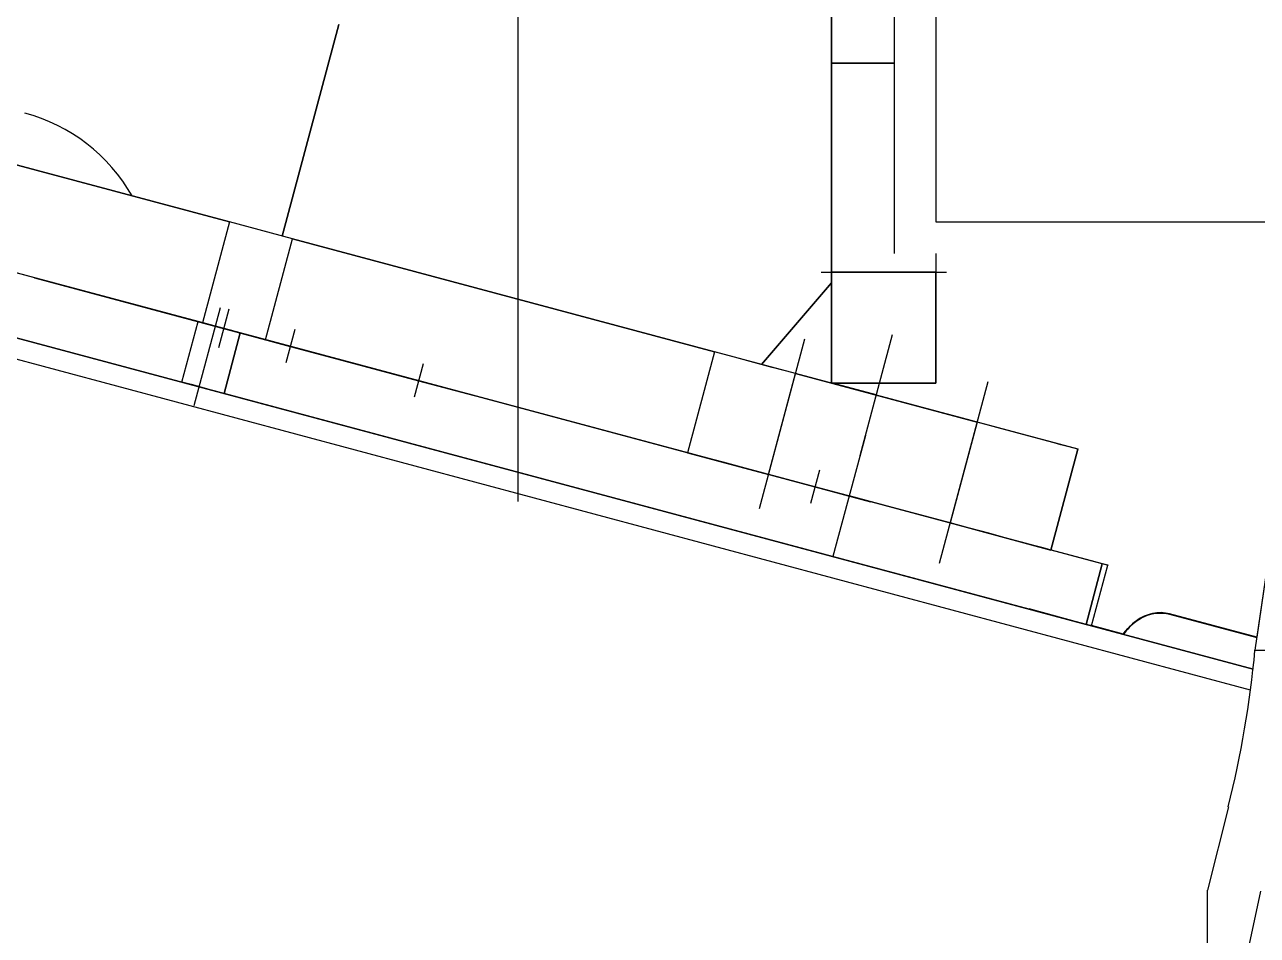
# Model space of a CAD drawing. Extents: x 39751 to 116307, y -36149 to -14965.
# Drawn here: x 92142.8 to 92260.8, y -20747.4 to -20660.1 of the extents above; entities that cross this region are included whole.
import ezdxf

# ---------------------------------------------------------------- set-up
doc = ezdxf.new("R2010")
doc.units = 0
doc.header["$LTSCALE"] = 1500
doc.linetypes.add('DASHDOT', pattern=[25.4, 12.7, -6.35, 0, -6.35])
doc.linetypes.add('PHANTOM', pattern=[0.95, 0.76, -0.05, 0.02, -0.05, 0.02, -0.05])
doc.layers.add('01', color=7, linetype='Continuous')
doc.layers.add('confinea', color=3, linetype='Continuous')

# ---------------------------------------------------------------- blocks, each defined once
blk = doc.blocks.new('A$C4E333B14')
at = {"color": 0, "linetype": 'DASHDOT', "ltscale": 0.339619}
blk.add_line((110.67, 716.96), (110.67, 852.81), dxfattribs=at)
at = {"color": 0, "ltscale": 0.122096}
for p, q in [((140.67, 737.88), (140.67, 786.71)), ((140.67, 786.71), (140.67, 737.88))]:
    blk.add_line(p, q, dxfattribs=at)
at = {"color": 0, "ltscale": 0.019398}
blk.add_line((140.67, 766.69), (140.67, 758.93), dxfattribs=at)
at = {"color": 0, "linetype": 'PHANTOM', "ltscale": 0.064947}
blk.add_line((146.66, 766.69), (146.66, 740.71), dxfattribs=at)
at = {"color": 0, "ltscale": 0.003354}
blk.add_line((140.67, 763.72), (140.67, 762.38), dxfattribs=at)
at = {"color": 0, "ltscale": 0.052406}
for p, q in [((93.49, 762.63), (88.06, 742.38)), ((88.06, 742.38), (93.49, 762.63)), ((88.06, 742.38), (93.49, 762.63))]:
    blk.add_line(p, q, dxfattribs=at)
at = {"color": 0, "ltscale": 0.00294}
blk.add_line((140.67, 762.38), (140.67, 761.2), dxfattribs=at)
at = {"color": 0, "ltscale": 0.002412}
blk.add_line((140.67, 761.2), (140.67, 760.24), dxfattribs=at)
at = {"color": 0, "ltscale": 0.001792}
blk.add_line((140.67, 760.24), (140.67, 759.52), dxfattribs=at)
at = {"color": 0, "ltscale": 0.001104}
blk.add_line((140.67, 759.52), (140.67, 759.08), dxfattribs=at)
at = {"color": 0, "ltscale": 0.000372314}
blk.add_line((140.67, 759.08), (140.67, 758.93), dxfattribs=at)
at = {"color": 0, "ltscale": 0.05}
blk.add_line((140.67, 738.93), (140.67, 758.93), dxfattribs=at)
at = {"color": 0, "ltscale": 0.015}
for p, q in [((140.67, 758.93), (146.67, 758.93)), ((78.46, 728.38), (80.02, 734.18)), ((78.46, 728.38), (80.02, 734.18)), ((82.5, 727.3), (84.05, 733.1)), ((84.05, 733.1), (82.5, 727.3)), ((166.6, 710.98), (165.05, 705.18)), ((165.05, 705.18), (166.6, 710.98)), ((165.57, 705.04), (167.13, 710.84))]:
    blk.add_line(p, q, dxfattribs=at)
at = {"color": 0, "ltscale": 0.014999}
blk.add_line((146.66, 758.93), (140.67, 758.93), dxfattribs=at)
blk.add_line((146.66, 758.93), (140.67, 758.93), dxfattribs=at)
at = {"color": 0, "ltscale": 0.000241089}
blk.add_line((140.67, 758.93), (140.67, 758.83), dxfattribs=at)
at = {"color": 0, "ltscale": 0.000720215}
blk.add_line((140.67, 758.83), (140.67, 758.55), dxfattribs=at)
at = {"color": 0, "ltscale": 0.001192}
blk.add_line((140.67, 758.55), (140.67, 758.07), dxfattribs=at)
at = {"color": 0, "ltscale": 0.001653}
blk.add_line((140.67, 758.07), (140.67, 757.41), dxfattribs=at)
at = {"color": 0, "ltscale": 0.135205}
for p, q in [((83.02, 743.73), (30.78, 757.73)), ((30.78, 757.73), (83.02, 743.73))]:
    blk.add_line(p, q, dxfattribs=at)
at = {"color": 0, "ltscale": 0.002098}
blk.add_line((140.67, 757.41), (140.67, 756.57), dxfattribs=at)
at = {"color": 0, "ltscale": 0.002522}
blk.add_line((140.67, 756.57), (140.67, 755.56), dxfattribs=at)
at = {"color": 0, "ltscale": 0.002923}
blk.add_line((140.67, 755.56), (140.67, 754.39), dxfattribs=at)
at = {"color": 0, "ltscale": 0.003296}
blk.add_line((140.67, 754.39), (140.67, 753.07), dxfattribs=at)
at = {"color": 0, "ltscale": 0.003635}
blk.add_line((140.67, 753.07), (140.67, 751.62), dxfattribs=at)
at = {"color": 0, "ltscale": 0.003941}
blk.add_line((140.67, 751.62), (140.67, 750.04), dxfattribs=at)
at = {"color": 0, "ltscale": 0.004208}
blk.add_line((140.67, 750.04), (140.67, 748.36), dxfattribs=at)
at = {"color": 0, "ltscale": 0.004436}
blk.add_line((140.67, 748.36), (140.67, 746.58), dxfattribs=at)
at = {"color": 0, "ltscale": 0.135206}
blk.add_line((80.43, 734.07), (28.19, 748.07), dxfattribs=at)
blk.add_line((80.43, 734.07), (28.19, 748.07), dxfattribs=at)
at = {"color": 0, "ltscale": 0.114682}
blk.add_line((80.02, 734.18), (35.71, 746.05), dxfattribs=at)
blk.add_line((80.02, 734.18), (35.71, 746.05), dxfattribs=at)
at = {"color": 0, "ltscale": 0.00462}
blk.add_line((140.67, 746.58), (140.67, 744.74), dxfattribs=at)
at = {"color": 0, "ltscale": 0.025}
for p, q in [((83.02, 743.73), (80.43, 734.07)), ((83.02, 743.73), (80.43, 734.07)), ((86.46, 732.45), (89.05, 742.11)), ((86.46, 732.45), (89.05, 742.11)), ((150.67, 738.93), (140.67, 738.93)), ((150.67, 738.93), (140.67, 738.93)), ((129.48, 731.28), (126.89, 721.62)), ((129.48, 731.28), (126.89, 721.62)), ((134.63, 719.55), (137.22, 729.21)), ((134.63, 719.55), (137.22, 729.21)), ((140.67, 728.28), (150.67, 728.28)), ((140.67, 728.28), (150.67, 728.28)), ((150.67, 728.28), (140.67, 728.28)), ((140.67, 728.28), (150.67, 728.28)), ((154.61, 724.55), (152.02, 714.89)), ((154.61, 724.55), (152.02, 714.89)), ((164.27, 721.96), (154.61, 724.55)), ((161.68, 712.3), (164.27, 721.96)), ((164.27, 721.96), (161.68, 712.3)), ((152.02, 714.89), (161.68, 712.3))]:
    blk.add_line(p, q, dxfattribs=at)
at = {"color": 0, "ltscale": 0.00645}
blk.add_line((85.51, 743.06), (83.02, 743.73), dxfattribs=at)
at = {"color": 0, "ltscale": 0.015615}
for p, q in [((89.05, 742.11), (83.02, 743.73)), ((80.43, 734.07), (86.46, 732.45))]:
    blk.add_line(p, q, dxfattribs=at)
at = {"color": 0, "ltscale": 0.00476}
blk.add_line((140.67, 744.74), (140.67, 742.83), dxfattribs=at)
at = {"color": 0, "ltscale": 0.009165}
blk.add_line((89.05, 742.11), (85.51, 743.06), dxfattribs=at)
at = {"color": 0, "ltscale": 0.004854}
blk.add_line((140.67, 742.83), (140.67, 740.89), dxfattribs=at)
at = {"color": 0, "ltscale": 0.13}
for p, q in [((101.13, 728.52), (50.9, 741.98)), ((139.08, 718.35), (88.85, 731.81))]:
    blk.add_line(p, q, dxfattribs=at)
at = {"color": 0, "ltscale": 0.104629}
for p, q in [((129.48, 731.28), (89.05, 742.11)), ((89.05, 742.11), (129.48, 731.28))]:
    blk.add_line(p, q, dxfattribs=at)
at = {"color": 0, "ltscale": 0.0049}
blk.add_line((140.67, 740.89), (140.67, 738.93), dxfattribs=at)
at = {"color": 0, "ltscale": 0.004453}
blk.add_line((150.67, 740.71), (150.67, 738.93), dxfattribs=at)
blk.add_line((150.67, 740.71), (150.67, 738.93), dxfattribs=at)
at = {"color": 0, "linetype": 'DASHDOT', "ltscale": 0.030001}
blk.add_line((139.67, 738.93), (151.67, 738.93), dxfattribs=at)
at = {"color": 0, "ltscale": 0.026621}
for p, q in [((140.67, 738.93), (140.67, 728.28)), ((140.67, 738.93), (140.67, 728.28)), ((150.67, 728.28), (150.67, 738.93)), ((150.67, 738.93), (150.67, 728.28))]:
    blk.add_line(p, q, dxfattribs=at)
at = {"color": 0, "ltscale": 0.363802}
for p, q in [((181.04, 700.9), (40.47, 738.56)), ((40.47, 738.56), (181.04, 700.9))]:
    blk.add_line(p, q, dxfattribs=at)
at = {"color": 0, "ltscale": 0.030923}
blk.add_line((76.31, 735.17), (64.36, 738.38), dxfattribs=at)
at = {"color": 0, "ltscale": 0.095169}
blk.add_line((64.36, 738.38), (101.13, 728.52), dxfattribs=at)
at = {"color": 0, "ltscale": 0.025704}
for p, q in [((133.97, 730.08), (140.67, 737.88)), ((140.67, 737.88), (133.97, 730.08))]:
    blk.add_line(p, q, dxfattribs=at)
at = {"color": 0, "ltscale": 0.023985}
for p, q in [((140.67, 737.88), (140.67, 728.28)), ((140.67, 737.88), (140.67, 728.28)), ((140.67, 728.28), (140.67, 737.88)), ((140.67, 737.88), (140.67, 728.28))]:
    blk.add_line(p, q, dxfattribs=at)
at = {"color": 0, "ltscale": 0.360416}
blk.add_line((180.79, 698.89), (41.54, 736.21), dxfattribs=at)
blk.add_line((180.79, 698.89), (41.54, 736.21), dxfattribs=at)
at = {"color": 0, "linetype": 'DASHDOT', "ltscale": 0.024268}
blk.add_line((79.65, 726.15), (82.16, 735.53), dxfattribs=at)
at = {"color": 0, "linetype": 'DASHDOT', "ltscale": 0.009572}
blk.add_line((82.97, 735.37), (81.98, 731.67), dxfattribs=at)
at = {"color": 0, "ltscale": 0.015955}
blk.add_line((82.47, 733.52), (76.31, 735.17), dxfattribs=at)
at = {"color": 0, "ltscale": 0.010445}
blk.add_line((84.05, 733.1), (80.02, 734.18), dxfattribs=at)
at = {"color": 0, "ltscale": 0.001281}
for p, q in [((80.51, 734.05), (80.02, 734.18)), ((78.96, 728.25), (78.46, 728.38))]:
    blk.add_line(p, q, dxfattribs=at)
at = {"color": 0, "ltscale": 0.006451}
blk.add_line((82.92, 733.4), (80.43, 734.07), dxfattribs=at)
at = {"color": 0, "ltscale": 0.001397}
blk.add_line((81.05, 733.9), (80.51, 734.05), dxfattribs=at)
at = {"color": 0, "ltscale": 0.00146}
for p, q in [((81.62, 733.75), (81.05, 733.9)), ((80.06, 727.96), (79.5, 728.11))]:
    blk.add_line(p, q, dxfattribs=at)
at = {"color": 0, "ltscale": 0.001466}
for p, q in [((82.18, 733.6), (81.62, 733.75)), ((80.63, 727.8), (80.06, 727.96))]:
    blk.add_line(p, q, dxfattribs=at)
at = {"color": 0, "ltscale": 0.001416}
blk.add_line((82.73, 733.45), (82.18, 733.6), dxfattribs=at)
at = {"color": 0, "ltscale": 0.026346}
blk.add_line((82.47, 733.52), (92.65, 730.79), dxfattribs=at)
at = {"color": 0, "ltscale": 0.001312}
for p, q in [((83.24, 733.32), (82.73, 733.45)), ((81.68, 727.52), (81.18, 727.66))]:
    blk.add_line(p, q, dxfattribs=at)
at = {"color": 0, "ltscale": 0.009164}
blk.add_line((86.46, 732.45), (82.92, 733.4), dxfattribs=at)
at = {"color": 0, "ltscale": 0.001156}
for p, q in [((83.68, 733.2), (83.24, 733.32)), ((82.13, 727.4), (81.68, 727.52))]:
    blk.add_line(p, q, dxfattribs=at)
at = {"color": 0, "ltscale": 0.01375}
for p, q in [((88.85, 731.81), (83.54, 733.24)), ((83.54, 733.24), (88.85, 731.81)), ((106.44, 727.1), (101.13, 728.52)), ((101.13, 728.52), (106.44, 727.1))]:
    blk.add_line(p, q, dxfattribs=at)
at = {"color": 0, "ltscale": 0.00095735}
for p, q in [((84.05, 733.1), (83.68, 733.2)), ((82.5, 727.3), (82.13, 727.4))]:
    blk.add_line(p, q, dxfattribs=at)
at = {"color": 0, "ltscale": 0.213657}
blk.add_line((166.6, 710.98), (84.05, 733.1), dxfattribs=at)
blk.add_line((166.6, 710.98), (84.05, 733.1), dxfattribs=at)
at = {"color": 0, "linetype": 'DASHDOT', "ltscale": 0.00825}
for p, q in [((89.28, 733.41), (88.43, 730.22)), ((101.56, 730.12), (100.7, 726.93)), ((139.51, 719.95), (138.66, 716.76))]:
    blk.add_line(p, q, dxfattribs=at)
at = {"color": 0, "ltscale": 0.10463}
blk.add_line((126.89, 721.62), (86.46, 732.45), dxfattribs=at)
blk.add_line((126.89, 721.62), (86.46, 732.45), dxfattribs=at)
at = {"color": 0, "linetype": 'DASHDOT', "ltscale": 0.042023}
blk.add_line((138.1, 732.49), (133.75, 716.26), dxfattribs=at)
at = {"color": 0, "linetype": 'DASHDOT', "ltscale": 0.03}
for p, q in [((143.4, 721.37), (146.5, 732.96)), ((143.91, 723.27), (140.81, 711.68))]:
    blk.add_line(p, q, dxfattribs=at)
at = {"color": 0, "ltscale": 0.009831}
blk.add_line((88.85, 731.81), (92.65, 730.79), dxfattribs=at)
at = {"color": 0, "ltscale": 0.003983}
blk.add_line((131.02, 730.87), (129.48, 731.28), dxfattribs=at)
at = {"color": 0, "ltscale": 0.020039}
blk.add_line((137.22, 729.21), (129.48, 731.28), dxfattribs=at)
at = {"color": 0, "ltscale": 0.004847}
for p, q in [((132.89, 730.37), (131.02, 730.87)), ((130.3, 720.71), (128.43, 721.21))]:
    blk.add_line(p, q, dxfattribs=at)
at = {"color": 0, "ltscale": 0.012287}
for p, q in [((73.72, 729.66), (78.46, 728.38)), ((164.34, 705.37), (159.59, 706.65))]:
    blk.add_line(p, q, dxfattribs=at)
at = {"color": 0, "ltscale": 0.00545}
for p, q in [((135, 729.8), (132.89, 730.37)), ((132.41, 720.14), (130.3, 720.71))]:
    blk.add_line(p, q, dxfattribs=at)
at = {"color": 0, "ltscale": 0.00576}
for p, q in [((137.22, 729.21), (135, 729.8)), ((134.63, 719.55), (132.41, 720.14))]:
    blk.add_line(p, q, dxfattribs=at)
at = {"color": 0, "ltscale": 0.010446}
blk.add_line((78.46, 728.38), (82.5, 727.3), dxfattribs=at)
at = {"color": 0, "ltscale": 0.045}
for p, q in [((154.61, 724.55), (137.22, 729.21)), ((137.22, 729.21), (154.61, 724.55)), ((152.02, 714.89), (134.63, 719.55)), ((152.02, 714.89), (134.63, 719.55))]:
    blk.add_line(p, q, dxfattribs=at)
at = {"color": 0, "ltscale": 0.010813}
blk.add_line((140.77, 728.28), (144.95, 727.16), dxfattribs=at)
at = {"color": 0, "ltscale": 0.010815}
blk.add_line((144.95, 727.16), (140.77, 728.28), dxfattribs=at)
at = {"color": 0, "linetype": 'DASHDOT', "ltscale": 0.045}
blk.add_line((155.64, 728.41), (150.98, 711.02), dxfattribs=at)
at = {"color": 0, "ltscale": 0.001398}
blk.add_line((79.5, 728.11), (78.96, 728.25), dxfattribs=at)
at = {"color": 0, "ltscale": 0.001415}
blk.add_line((81.18, 727.66), (80.63, 727.8), dxfattribs=at)
at = {"color": 0, "ltscale": 0.213658}
for p, q in [((82.5, 727.3), (165.05, 705.18)), ((165.05, 705.18), (82.5, 727.3))]:
    blk.add_line(p, q, dxfattribs=at)
at = {"color": 0, "ltscale": 0.103653}
blk.add_line((102.31, 728.21), (142.36, 717.48), dxfattribs=at)
at = {"color": 0, "ltscale": 0.095168}
blk.add_line((102.31, 728.21), (139.08, 718.35), dxfattribs=at)
at = {"color": 0, "ltscale": 0.000575256}
blk.add_line((140.9, 728.28), (140.67, 728.28), dxfattribs=at)
at = {"color": 0, "ltscale": 0.024422}
blk.add_line((150.67, 728.28), (140.9, 728.28), dxfattribs=at)
at = {"color": 0, "ltscale": 7.19998e-05}
blk.add_line((144.94, 727.14), (144.95, 727.16), dxfattribs=at)
blk.add_line((144.94, 727.14), (144.95, 727.16), dxfattribs=at)
at = {"color": 0, "ltscale": 0.009754}
blk.add_line((144.95, 727.16), (148.72, 726.15), dxfattribs=at)
at = {"color": 0, "ltscale": 0.049999}
blk.add_line((144.95, 727.16), (164.27, 721.99), dxfattribs=at)
at = {"color": 0, "ltscale": 0.00938}
blk.add_line((148.72, 726.15), (152.34, 725.18), dxfattribs=at)
at = {"color": 0, "ltscale": 0.008644}
blk.add_line((152.34, 725.18), (155.68, 724.29), dxfattribs=at)
at = {"color": 0, "ltscale": 0.004877}
blk.add_line((156.49, 724.04), (154.61, 724.55), dxfattribs=at)
at = {"color": 0, "ltscale": 0.007578}
blk.add_line((155.68, 724.29), (158.61, 723.5), dxfattribs=at)
at = {"color": 0, "ltscale": 0.00469}
for p, q in [((158.3, 723.56), (156.49, 724.04)), ((155.72, 713.9), (153.9, 714.38))]:
    blk.add_line(p, q, dxfattribs=at)
at = {"color": 0, "ltscale": 0.004322}
for p, q in [((159.97, 723.11), (158.3, 723.56)), ((157.39, 713.45), (155.72, 713.9))]:
    blk.add_line(p, q, dxfattribs=at)
at = {"color": 0, "ltscale": 0.006218}
blk.add_line((158.61, 723.5), (161.01, 722.86), dxfattribs=at)
at = {"color": 0, "ltscale": 0.003788}
blk.add_line((161.44, 722.72), (159.97, 723.11), dxfattribs=at)
at = {"color": 0, "ltscale": 0.004621}
blk.add_line((161.01, 722.86), (162.8, 722.38), dxfattribs=at)
at = {"color": 0, "ltscale": 0.003109}
for p, q in [((162.64, 722.39), (161.44, 722.72)), ((160.05, 712.74), (158.85, 713.06))]:
    blk.add_line(p, q, dxfattribs=at)
at = {"color": 0, "ltscale": 0.00231}
for p, q in [((163.53, 722.15), (162.64, 722.39)), ((160.94, 712.5), (160.05, 712.74))]:
    blk.add_line(p, q, dxfattribs=at)
at = {"color": 0, "ltscale": 0.002845}
blk.add_line((162.8, 722.38), (163.9, 722.09), dxfattribs=at)
at = {"color": 0, "ltscale": 0.003982}
blk.add_line((128.43, 721.21), (126.89, 721.62), dxfattribs=at)
at = {"color": 0, "ltscale": 0.02004}
blk.add_line((126.89, 721.62), (134.63, 719.55), dxfattribs=at)
at = {"color": 0, "ltscale": 0.001422}
blk.add_line((164.08, 722.01), (163.53, 722.15), dxfattribs=at)
at = {"color": 0, "ltscale": 0.000960496}
blk.add_line((163.9, 722.09), (164.27, 721.99), dxfattribs=at)
at = {"color": 0, "ltscale": 0.000480248}
blk.add_line((164.27, 721.96), (164.08, 722.01), dxfattribs=at)
at = {"color": 0, "ltscale": 6.77257e-05}
for p, q in [((164.26, 721.96), (164.27, 721.99)), ((165.89, 711.2), (165.88, 711.17))]:
    blk.add_line(p, q, dxfattribs=at)
at = {"color": 0, "ltscale": 6.69868e-05}
blk.add_line((164.27, 721.99), (164.26, 721.96), dxfattribs=at)
at = {"color": 0, "ltscale": 0.013751}
for p, q in [((144.39, 716.93), (139.08, 718.35)), ((139.08, 718.35), (144.39, 716.93))]:
    blk.add_line(p, q, dxfattribs=at)
at = {"color": 0, "ltscale": 0.050001}
blk.add_line((161.68, 712.3), (142.36, 717.48), dxfattribs=at)
at = {"color": 0, "ltscale": 0.004876}
blk.add_line((153.9, 714.38), (152.02, 714.89), dxfattribs=at)
at = {"color": 0, "ltscale": 0.003789}
blk.add_line((158.85, 713.06), (157.39, 713.45), dxfattribs=at)
at = {"color": 0, "ltscale": 0.001423}
blk.add_line((161.49, 712.35), (160.94, 712.5), dxfattribs=at)
at = {"color": 0, "ltscale": 0.000480985}
blk.add_line((161.68, 712.3), (161.49, 712.35), dxfattribs=at)
at = {"color": 0, "ltscale": 0.010884}
blk.add_line((161.69, 712.33), (165.89, 711.2), dxfattribs=at)
blk.add_line((161.69, 712.33), (165.89, 711.2), dxfattribs=at)
at = {"color": 0, "linetype": 'PHANTOM', "ltscale": 0.025259}
blk.add_line((182.67, 712.71), (181.22, 702.71), dxfattribs=at)
at = {"color": 0, "linetype": 'PHANTOM', "ltscale": 0.022159}
blk.add_line((182.67, 712.71), (181.4, 703.94), dxfattribs=at)
at = {"color": 0, "ltscale": 7.18015e-05}
blk.add_line((165.89, 711.2), (165.88, 711.17), dxfattribs=at)
at = {"color": 0, "ltscale": 0.003199}
blk.add_line((165.89, 711.2), (167.13, 710.87), dxfattribs=at)
at = {"color": 0, "ltscale": 0.001117}
blk.add_line((165.89, 711.2), (166.32, 711.08), dxfattribs=at)
at = {"color": 0, "ltscale": 0.000906829}
blk.add_line((166.32, 711.08), (166.67, 710.99), dxfattribs=at)
at = {"color": 0, "ltscale": 0.001357}
blk.add_line((167.13, 710.84), (166.6, 710.98), dxfattribs=at)
at = {"color": 0, "ltscale": 0.000721944}
blk.add_line((166.88, 710.9), (166.6, 710.98), dxfattribs=at)
at = {"color": 0, "ltscale": 0.000664935}
blk.add_line((166.67, 710.99), (166.93, 710.92), dxfattribs=at)
at = {"color": 0, "ltscale": 0.00045656}
blk.add_line((167.06, 710.86), (166.88, 710.9), dxfattribs=at)
at = {"color": 0, "ltscale": 0.000396406}
blk.add_line((166.93, 710.92), (167.08, 710.88), dxfattribs=at)
at = {"color": 0, "ltscale": 0.000176923}
blk.add_line((167.13, 710.84), (167.06, 710.86), dxfattribs=at)
at = {"color": 0, "ltscale": 0.000113821}
blk.add_line((167.08, 710.88), (167.13, 710.87), dxfattribs=at)
at = {"color": 0, "ltscale": 6.81199e-05}
blk.add_line((167.13, 710.87), (167.12, 710.84), dxfattribs=at)
at = {"color": 0, "ltscale": 0.021641}
for p, q in [((181.4, 703.94), (173.04, 706.18)), ((173.04, 706.18), (181.4, 703.94))]:
    blk.add_line(p, q, dxfattribs=at)
at = {"color": 0, "ltscale": 0.021631}
blk.add_line((173.04, 706.15), (181.4, 703.91), dxfattribs=at)
blk.add_line((173.04, 706.15), (181.4, 703.91), dxfattribs=at)
at = {"color": 0, "ltscale": 0.003197}
blk.add_line((165.57, 705.04), (164.34, 705.37), dxfattribs=at)
at = {"color": 0, "ltscale": 0.000720471}
blk.add_line((165.33, 705.11), (165.05, 705.18), dxfattribs=at)
at = {"color": 0, "ltscale": 0.000458034}
blk.add_line((165.51, 705.06), (165.33, 705.11), dxfattribs=at)
at = {"color": 0, "ltscale": 0.000175252}
blk.add_line((165.57, 705.04), (165.51, 705.06), dxfattribs=at)
at = {"color": 0, "ltscale": 0.007903}
blk.add_line((168.64, 704.25), (165.58, 705.07), dxfattribs=at)
at = {"color": 0, "linetype": 'PHANTOM', "ltscale": 0.068608}
blk.add_line((181.22, 702.71), (208.67, 702.71), dxfattribs=at)
at = {"color": 0, "linetype": 'PHANTOM', "ltscale": 0.020616}
blk.add_line((178.67, 687.71), (176.66, 679.71), dxfattribs=at)
at = {"color": 0, "linetype": 'PHANTOM', "ltscale": 0.0325}
blk.add_line((176.66, 666.71), (176.66, 679.71), dxfattribs=at)
at = {"color": 0}
for centre, radius, start, end in [((59.04, 737.83), 16.9, 29.7603, 75), ((172.43, 701.96), 4.39, 114.3187, 125.8157), ((172.43, 701.93), 4.39, 114.3187, 125.8157), ((172.23, 702.39), 3.91, 101.9333, 114.3444), ((172.23, 702.36), 3.91, 101.9333, 114.3444), ((172.16, 702.73), 3.56, 88.7233, 101.9383), ((172.16, 702.7), 3.56, 88.7233, 101.9383), ((172.16, 702.92), 3.38, 75.0125, 88.7075), ((172.16, 702.89), 3.38, 75.0125, 88.7075), ((173.09, 701.18), 5.42, 136.3678, 145.717), ((173.09, 701.15), 5.41, 136.3629, 145.403), ((172.74, 701.52), 4.92, 125.7766, 136.4244), ((172.74, 701.49), 4.92, 125.7766, 136.4244)]:
    blk.add_arc(centre, radius, start, end, dxfattribs=at)
at = {"color": 0, "linetype": 'PHANTOM'}
blk.add_arc((81.65, 711.96), 100, 345.9638, 354.6905, dxfattribs=at)
at = {"color": 0, "extrusion": (0, 0, -1)}
for centre, start_param in [((171.74, 701.35), -1.165535), ((171.74, 701.32), -1.159171)]:
    blk.add_ellipse(centre, major_axis=(1.29, 4.83), ratio=0.819152, start_param=start_param, end_param=0, dxfattribs=at)
at = {"layer": '01', "color": 0}
for p, q in [((150.67, 904.75), (150.67, 743.75)), ((181.74, 679.63), (176.82, 656.45))]:
    blk.add_line(p, q, dxfattribs=at)
at = {"layer": '01'}
for q in [(470.99, 743.75), (475.15, 743.75)]:
    blk.add_line((150.67, 743.75), q, dxfattribs=at)

msp = doc.modelspace()

# ---------------------------------------------------------------- block references
at = {"layer": 'confinea'}
msp.add_blockref('A$C4E333B14', (92079.37, -21422.77), dxfattribs=at)

doc.saveas('drawing.dxf')
